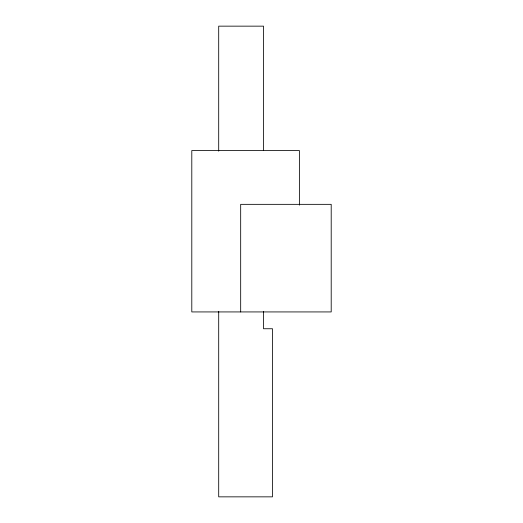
<?xml version="1.0" encoding="UTF-8"?>
<svg xmlns="http://www.w3.org/2000/svg" width="523" height="523" viewBox="0 0 523 523"><rect width="100%" height="100%" fill="white"/><g stroke="black" fill="none" stroke-linecap="round" stroke-linejoin="round"><path stroke-width="0.78" d="M299.385 205.16L299.385 150.552L191.797 150.552L191.797 311.93L331.203 311.93L331.203 204.343L240.678 204.343L240.678 311.93M263.52 150.657L263.52 26.15L218.699 26.15L218.699 151.18M263.52 311.407L263.52 328.745L272.49 328.745L272.49 496.85L218.699 496.85L218.699 311.348"/></g></svg>
